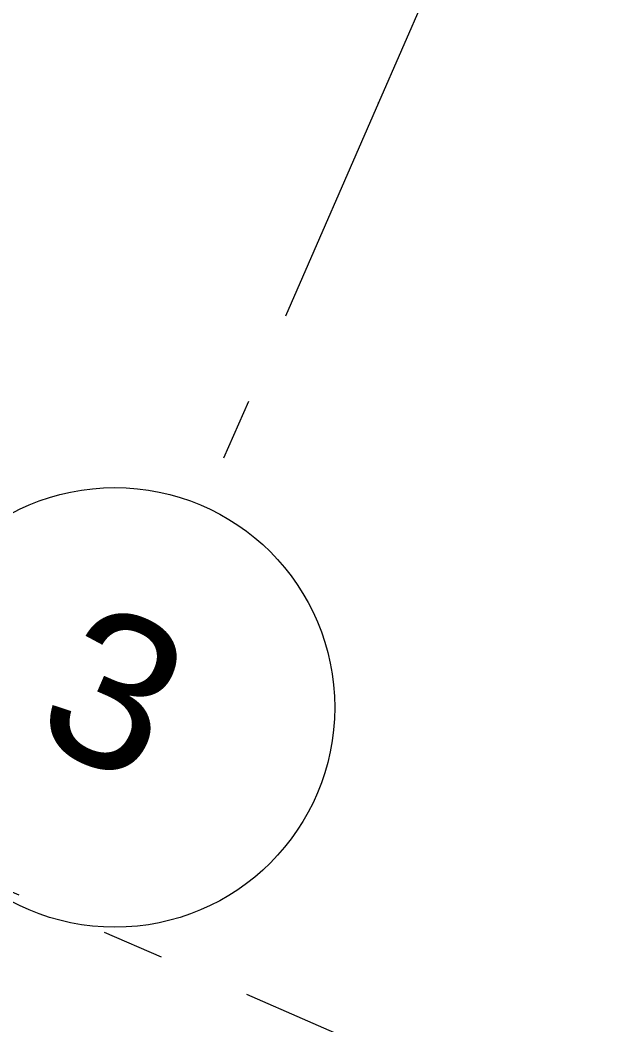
# Model space of a CAD drawing. Header units: millimetres. Extents: x -37281 to 954596, y -59787 to 956680.
# Drawn here: x 9193 to 10541, y -9989 to -7704 of the extents above; entities that cross this region are included whole.
import ezdxf
from ezdxf.enums import TextEntityAlignment as Align

# ---------------------------------------------------------------- set-up
doc = ezdxf.new("R2010")
doc.units = ezdxf.units.MM
doc.header["$MEASUREMENT"] = 0
doc.linetypes.add('Double Dashed', pattern=[1093.611073, 529.166651, -211.666656, 141.111112, -211.666656])
doc.layers.add('A-15-MG_Structural_Grid', color=7, linetype='Continuous')
doc.layers.add('New_A-15-MG_Structural_Grid_Phase_2', color=7, linetype='Continuous')
doc.layers.add('A-15-MG_Structural_Grid_Pen_No__163', color=7, linetype='Continuous', lineweight=0, true_color=0x750077)
doc.layers.add('New_A-15-MG_Structural_Grid_Phase_2_Pen_No__222', color=7, linetype='Continuous', lineweight=13, true_color=0x65af33)
doc.styles.add('GENERATED_STYLE_4', font='')
doc.styles.get('GENERATED_STYLE_4').set_extended_font_data('Swis721 BT')

# ---------------------------------------------------------------- blocks, each defined once
blk = doc.blocks.new('Standard grid marker')
at = {"layer": 'A-15-MG_Structural_Grid_Pen_No__163', "linetype": 'Double Dashed'}
for p, q in [((1000, 0), (29726, 0)), ((29726, 0), (30726, 0))]:
    blk.add_line(p, q, dxfattribs=at)
at = {"layer": 'A-15-MG_Structural_Grid_Pen_No__163', "linetype": 'Continuous'}
blk.add_circle((31226, 0), 500, dxfattribs=at)
at = {"layer": 'A-15-MG_Structural_Grid_Pen_No__163', "linetype": 'Double Dashed'}
blk.add_point((29726, 0), dxfattribs=at)
blk.add_point((29726, 0), dxfattribs=at)
at = {"layer": 'A-15-MG_Structural_Grid_Pen_No__163', "style": 'GENERATED_STYLE_4'}
for tag, p in [('AC_MarkerText_1_0', (-500, 41.2)), ('AC_MarkerText_1_1', (31226, 41.2))]:
    blk.add_attdef(tag, text='', height=350, rotation=90, dxfattribs=at).set_placement(p, align=Align.MIDDLE_CENTER)
blk = doc.blocks.new('Standard grid marker[57]_3', base_point=(18901.3, -13928.7))
at = {"layer": 'New_A-15-MG_Structural_Grid_Phase_2_Pen_No__222', "linetype": 'Double Dashed'}
blk.add_line((16208.4, -12754.5), (-8504.1, -1978.6), dxfattribs=at)
at = {"layer": 'New_A-15-MG_Structural_Grid_Phase_2_Pen_No__222', "style": 'GENERATED_STYLE_4'}
for tag, p in [('AC_MarkerText_1_1', (-11655.4, -561.1)), ('AC_MarkerText_1_0', (19359.6, -14085.2))]:
    blk.add_attdef(tag, text='', height=350, rotation=336.4404, dxfattribs=at).set_placement(p, align=Align.MIDDLE_CENTER)

msp = doc.modelspace()

# ---------------------------------------------------------------- block references
at = {"layer": 'A-15-MG_Structural_Grid', "color": 8, "linetype": 'Continuous', "lineweight": 15}
ref = msp.add_blockref('Standard grid marker', (21889.7, 19355.8), dxfattribs=dict(at, zscale=1000, rotation=246.440411583993))
ref.add_attrib('AC_MarkerText_1_1', '3', dxfattribs={"layer": 'A-15-MG_Structural_Grid_Pen_No__163', "color": 216, "true_color": 0x750077, "height": 350, "rotation": 336.4404, "style": 'GENERATED_STYLE_4'}).set_placement((9408.6, -9230.8), align=Align.MIDDLE_CENTER)
at = {"layer": 'New_A-15-MG_Structural_Grid_Phase_2', "color": 8, "linetype": 'Continuous', "lineweight": 15}
msp.add_blockref('Standard grid marker[57]_3', (18901.3, -13928.7), dxfattribs=at)

doc.saveas('drawing.dxf')
